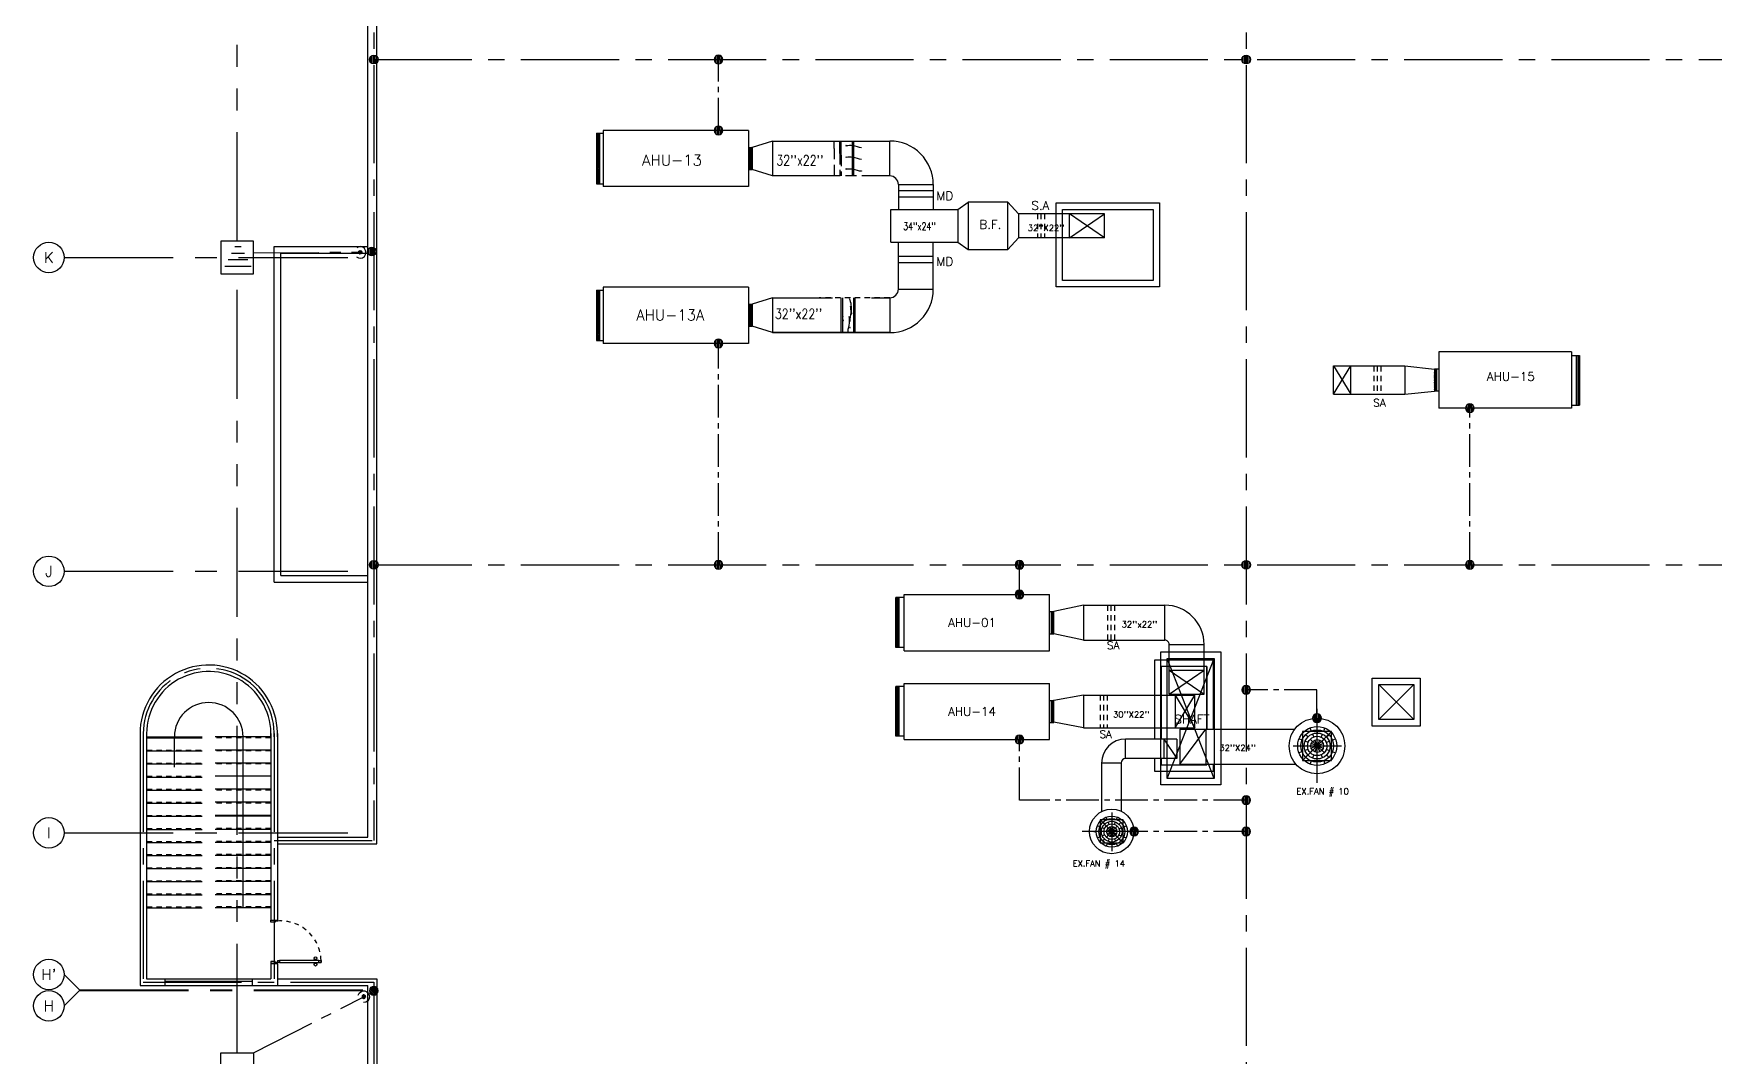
# Model space of a CAD drawing. Extents: x -4542 to -4430, y 158316 to 158395.
# Drawn here: x -4542.07 to -4503.53, y 158349.01 to 158372.47 of the extents above; entities that cross this region are included whole.
import ezdxf
from ezdxf.enums import TextEntityAlignment as Align

# ---------------------------------------------------------------- set-up
doc = ezdxf.new("R2010")
doc.units = 0
doc.header["$MEASUREMENT"] = 0
for name, pattern in [('CENTER2', [1.125, 0.75, -0.125, 0.125, -0.125]), ('CENTERX2', [4, 2.5, -0.5, 0.5, -0.5]), ('HIDDEN', [0.375, 0.25, -0.125]), ('HIDDEN2', [0.1875, 0.125, -0.0625]), ('PHANTOM', [2.5, 1.25, -0.25, 0.25, -0.25, 0.25, -0.25])]:
    doc.linetypes.add(name, pattern=pattern)
doc.layers.get('0').update_dxf_attribs({"linetype": 'CONTINUOUS'})
for name, color, linetype in [('AX', 9, 'CONTINUOUS'), ('AX-CR', 7, 'CONTINUOUS'), ('AX-TXT', 6, 'CONTINUOUS'), ('AXES', 11, 'CENTERX2'), ('DOOR', 9, 'CONTINUOUS'), ('DOOR-NO', 5, 'CONTINUOUS'), ('DUCT', 3, 'CONTINUOUS'), ('EARTHING', 4, 'PHANTOM'), ('EXDUCT', 6, 'CONTINUOUS'), ('L-NING', 4, 'CONTINUOUS'), ('PROJ-L', 11, 'CONTINUOUS'), ('PSUPPLY', 3, 'HIDDEN'), ('RM-NAME', 4, 'CONTINUOUS'), ('ROOF', 7, 'CONTINUOUS'), ('ROOF1', 4, 'CONTINUOUS'), ('SAD', 3, 'CONTINUOUS'), ('SCD', 4, 'CONTINUOUS'), ('SHAFT', 11, 'CONTINUOUS'), ('SHAFTS', 9, 'CONTINUOUS'), ('STR', 5, 'CONTINUOUS'), ('TEXT-AC', 2, 'CONTINUOUS'), ('TEXTN', 2, 'CONTINUOUS'), ('WALL', 2, 'CONTINUOUS'), ('WIN', 5, 'CONTINUOUS')]:
    doc.layers.add(name, color=color, linetype=linetype)
doc.styles.add('ROMANS', font='ROMANS.shx', dxfattribs={"height": 200})
doc.styles.add('SIMPLEX', font='SIMPLEX.SHX', dxfattribs={"width": 0.75})
doc.styles.add('STYLE1', font='romanc.shx', dxfattribs={"height": 200})

# ---------------------------------------------------------------- blocks, each defined once
blk = doc.blocks.new('STL-DR')
at = {"layer": 'DOOR', "color": 0, "linetype": 'ByBlock'}
blk.add_line((0, -150), (0, 0), dxfattribs=at)
at = {"layer": 'DOOR', "linetype": 'ByBlock'}
for p, q in [((50, 0), (0, 0)), ((50, -100), (50, 0)), ((0, -150), (25, -150)), ((25, -150), (25, -100)), ((25, -100), (50, -100)), ((25, -200), (25, -150)), ((75, -150), (25, -150)), ((25, -200), (25, -1100)), ((75, -200), (25, -200)), ((75, -150), (75, -200)), ((75, -1100), (75, -200)), ((950, 0), (1000, 0)), ((950, -100), (950, 0)), ((975, -100), (950, -100)), ((975, -150), (975, -100)), ((1000, -150), (975, -150)), ((1000, 0), (1000, -150)), ((9, -1055), (9, -990)), ((18, -990), (9, -990)), ((18, -1055), (9, -1055)), ((25, -978), (18, -978)), ((18, -978), (18, -1068)), ((18, -1055), (18, -990)), ((25, -1068), (18, -1068)), ((25, -1100), (25, -1150)), ((25, -1100), (75, -1100)), ((75, -1150), (25, -1150)), ((25, -1150), (75, -1150)), ((75, -978), (82, -978)), ((75, -1068), (82, -1068)), ((75, -1100), (75, -1150)), ((82, -978), (82, -1068)), ((82, -1055), (82, -990)), ((82, -990), (91, -990)), ((82, -1055), (91, -1055)), ((91, -1055), (91, -990))]:
    blk.add_line(p, q, dxfattribs=at)
for centre in [(-24, -1023), (124, -1023)]:
    blk.add_circle(centre, 32.4, dxfattribs=at)
at = {"layer": 'DOOR', "linetype": 'HIDDEN', "ltscale": 0.5}
blk.add_arc((50, -223), 928, 271.544, 4.4816, dxfattribs=at)
at = {"layer": 'WALL'}
for p, q in [((0, 0), (0, -150)), ((0, 0), (0, -150)), ((1000, 0), (1000, -150))]:
    blk.add_line(p, q, dxfattribs=at)
blk = doc.blocks.new('AXL')
at = {"layer": 'AX-CR'}
blk.add_circle((-350, 0), 350, dxfattribs=at)
at = {"layer": 'AX-TXT', "style": 'ROMANS'}
blk.add_attdef('AX', text='', height=250, dxfattribs=at).set_placement((-350, 0), align=Align.MIDDLE)
blk = doc.blocks.new('*X22')
at = {"color": 0}
for p, q in [((91.354, 13.254), (91.434, 13.334)), ((91.362, 13.226), (91.462, 13.327)), ((91.369, 13.304), (91.384, 13.32)), ((91.377, 13.206), (91.483, 13.312)), ((91.398, 13.192), (91.497, 13.291)), ((91.426, 13.185), (91.504, 13.263))]:
    blk.add_line(p, q, dxfattribs=at)
blk = doc.blocks.new('SCC')
at = {"layer": 'L-NING'}
blk.add_circle((0, 0), 0.125, dxfattribs=at)
at = {"layer": 'L-NING', "xscale": 1.666666666666667, "yscale": 1.666666666666667, "zscale": 1.666666666666667}
blk.add_blockref('*X22', (-152.382, -22.099), dxfattribs=at)
blk = doc.blocks.new('*X21')
at = {"color": 0}
for p, q in [((91.354, 13.254), (91.434, 13.334)), ((91.362, 13.226), (91.462, 13.327)), ((91.369, 13.304), (91.384, 13.32)), ((91.377, 13.206), (91.483, 13.312)), ((91.398, 13.192), (91.497, 13.291)), ((91.426, 13.185), (91.504, 13.263))]:
    blk.add_line(p, q, dxfattribs=at)

msp = doc.modelspace()

# ---------------------------------------------------------------- hatches: boundary and pattern name
at = {"layer": 'DOOR-NO'}
h = msp.add_hatch(dxfattribs=at)
h.set_pattern_fill('ANSI37', color=256, scale=200, style=0)
h.set_pattern_definition([(45.0000004, (-4894.149565, 158097.960293), (-0.0176776693, 0.0176776696), []), (134.9999996, (-4894.149565, 158097.960293), (-0.0176776693, -0.0176776696), [])])
h.paths.add_polyline_path([(-4529.1601, 158369.0276), (-4529.0951, 158369.0276), (-4529.0951, 158370.1826), (-4529.1601, 158370.1826)])
h = msp.add_hatch(dxfattribs=at)
h.set_pattern_fill('ANSI37', color=256, scale=200, style=0)
h.set_pattern_definition([(45.0000004, (-4894.149565, 158094.364067), (-0.0176776693, 0.0176776696), []), (134.9999996, (-4894.149565, 158094.364067), (-0.0176776693, -0.0176776696), [])])
h.paths.add_polyline_path([(-4529.1601, 158365.4314), (-4529.0951, 158365.4314), (-4529.0951, 158366.5864), (-4529.1601, 158366.5864)])
h = msp.add_hatch(dxfattribs=at)
h.set_pattern_fill('ANSI37', color=11, scale=100, angle=180, style=0)
h.set_pattern_definition([(225, (-4515.446983, 158523.941282), (0.0088388347, -0.0088388348), []), (315, (-4515.446983, 158523.941282), (0.0088388347, 0.0088388348), [])])
h.paths.add_polyline_path([(-4509.9021, 158364.7747), (-4509.9521, 158364.7747), (-4509.9521, 158364.2687), (-4509.9021, 158364.2687)])
h = msp.add_hatch(dxfattribs=at)
h.set_pattern_fill('ANSI37', color=11, scale=100, style=0)
h.set_pattern_definition([(45, (-4513.183404, 158199.53655), (-0.0088388347, 0.0088388348), []), (135, (-4513.183404, 158199.53655), (-0.0088388347, -0.0088388348), [])])
h.paths.add_polyline_path([(-4518.7283, 158358.7032), (-4518.6783, 158358.7032), (-4518.6783, 158359.2092), (-4518.7283, 158359.2092)])
h = msp.add_hatch(dxfattribs=at)
h.set_pattern_fill('ANSI37', color=11, scale=100, style=0)
h.set_pattern_definition([(45, (-4513.183404, 158197.499001), (-0.0088388347, 0.0088388348), []), (135, (-4513.183404, 158197.499001), (-0.0088388347, -0.0088388348), [])])
h.paths.add_polyline_path([(-4518.7283, 158356.6656), (-4518.6783, 158356.6656), (-4518.6783, 158357.1716), (-4518.7283, 158357.1716)])
at = {"layer": 'DUCT', "linetype": 'Continuous'}
h = msp.add_hatch(dxfattribs=at)
h.set_pattern_fill('ANSI37', color=11, scale=100, style=0)
h.set_pattern_definition([(45.0000004, (-4893.109565, 158097.960293), (-0.00883883467, 0.0088388348), []), (134.9999996, (-4893.109565, 158097.960293), (-0.00883883467, -0.0088388348), [])])
h.paths.add_polyline_path([(-4525.6463, 158369.3516), (-4525.5957, 158369.3516), (-4525.5957, 158369.8586), (-4525.6463, 158369.8586)])
h = msp.add_hatch(dxfattribs=at)
h.set_pattern_fill('ANSI37', color=11, scale=100, style=0)
h.set_pattern_definition([(45.0000004, (-4893.109565, 158094.364067), (-0.00883883467, 0.0088388348), []), (134.9999996, (-4893.109565, 158094.364067), (-0.00883883467, -0.0088388348), [])])
h.paths.add_polyline_path([(-4525.6463, 158365.7554), (-4525.5957, 158365.7554), (-4525.5957, 158366.2624), (-4525.6463, 158366.2624)])

# ---------------------------------------------------------------- linework, layer by layer
at = {"layer": 'AXES'}
for p, q in [((-4541.3662, 158367.3344), (-4534.4015, 158367.3344)), ((-4541.3662, 158360.1344), (-4534.4015, 158360.1344)), ((-4541.3662, 158354.1344), (-4534.4015, 158354.1344)), ((-4541.0162, 158350.5344), (-4541.3662, 158350.8844)), ((-4541.0162, 158350.5144), (-4541.3662, 158350.1644)), ((-4541.0162, 158350.5344), (-4534.4015, 158350.5344)), ((-4541.0162, 158350.5144), (-4534.4015, 158350.5144))]:
    msp.add_line(p, q, dxfattribs=at)
at = {"layer": 'DOOR-NO'}
for p, q in [((-4529.1601, 158370.1826), (-4529.1601, 158369.0276)), ((-4529.1601, 158370.1826), (-4529.0065, 158370.1826)), ((-4529.0951, 158370.1826), (-4529.0951, 158369.0276)), ((-4529.0065, 158370.2501), (-4529.0065, 158368.9601)), ((-4529.0065, 158370.2501), (-4529.0065, 158368.9601)), ((-4525.6765, 158370.2501), (-4529.0065, 158370.2501)), ((-4525.6765, 158370.2501), (-4525.6765, 158368.9601)), ((-4529.1601, 158369.0276), (-4529.0065, 158369.0276)), ((-4525.6765, 158368.9601), (-4529.0065, 158368.9601)), ((-4529.1601, 158366.5864), (-4529.1601, 158365.4314)), ((-4529.1601, 158366.5864), (-4529.0065, 158366.5864)), ((-4529.0951, 158366.5864), (-4529.0951, 158365.4314)), ((-4529.0065, 158366.6539), (-4529.0065, 158365.3639)), ((-4529.0065, 158366.6539), (-4529.0065, 158365.3639)), ((-4525.6765, 158366.6539), (-4529.0065, 158366.6539)), ((-4525.6765, 158366.6539), (-4525.6765, 158365.3639)), ((-4529.1601, 158365.4314), (-4529.0065, 158365.4314)), ((-4525.6765, 158365.3639), (-4529.0065, 158365.3639)), ((-4509.8521, 158365.1667), (-4509.8521, 158363.8767)), ((-4506.8121, 158365.1667), (-4509.8521, 158365.1667)), ((-4506.8121, 158365.1667), (-4506.8121, 158363.8767)), ((-4506.8121, 158365.1667), (-4506.8121, 158363.8767)), ((-4506.8121, 158365.0884), (-4506.623, 158365.0884)), ((-4506.6996, 158365.0884), (-4506.6996, 158363.9459)), ((-4506.668, 158365.0884), (-4506.668, 158363.9459)), ((-4506.65, 158365.0884), (-4506.65, 158363.9459)), ((-4506.623, 158365.0884), (-4506.623, 158363.9459)), ((-4506.8121, 158363.8767), (-4509.8521, 158363.8767)), ((-4506.8121, 158363.9459), (-4506.623, 158363.9459)), ((-4522.1083, 158358.3112), (-4522.1083, 158359.6012)), ((-4522.1083, 158359.6012), (-4518.7783, 158359.6012)), ((-4518.7783, 158358.3112), (-4518.7783, 158359.6012)), ((-4522.2974, 158358.3894), (-4522.2974, 158359.5319)), ((-4522.1083, 158359.5319), (-4522.2974, 158359.5319)), ((-4522.2704, 158358.3894), (-4522.2704, 158359.5229)), ((-4522.2524, 158358.3894), (-4522.2524, 158359.5319)), ((-4522.2208, 158358.3894), (-4522.2208, 158359.5319)), ((-4522.1083, 158358.3894), (-4522.2974, 158358.3894)), ((-4522.1083, 158358.3112), (-4518.7783, 158358.3112)), ((-4522.2974, 158356.3519), (-4522.2974, 158357.4944)), ((-4522.1083, 158357.4944), (-4522.2974, 158357.4944)), ((-4522.2704, 158356.3429), (-4522.2704, 158357.4854)), ((-4522.2524, 158356.3519), (-4522.2524, 158357.4944)), ((-4522.2208, 158356.3519), (-4522.2208, 158357.4944)), ((-4522.1083, 158357.5636), (-4518.7783, 158357.5636)), ((-4522.1083, 158356.2736), (-4522.1083, 158357.5636)), ((-4518.7783, 158356.2736), (-4518.7783, 158357.5636)), ((-4522.1083, 158356.3519), (-4522.2974, 158356.3519)), ((-4522.1083, 158356.2736), (-4518.7783, 158356.2736))]:
    msp.add_line(p, q, dxfattribs=at)
at = {"layer": 'DOOR-NO', "color": 3}
for p, q in [((-4509.9521, 158364.7747), (-4509.9521, 158364.2687)), ((-4509.8521, 158364.7747), (-4509.9521, 158364.7747)), ((-4509.9021, 158364.7747), (-4509.9021, 158364.2687)), ((-4509.8521, 158364.2687), (-4509.9521, 158364.2687)), ((-4518.7783, 158359.2092), (-4518.6783, 158359.2092)), ((-4518.7283, 158358.7032), (-4518.7283, 158359.2092)), ((-4518.6783, 158358.7032), (-4518.6783, 158359.2092)), ((-4518.7783, 158358.7032), (-4518.6783, 158358.7032)), ((-4518.7783, 158357.1716), (-4518.6783, 158357.1716)), ((-4518.7283, 158356.6656), (-4518.7283, 158357.1716)), ((-4518.6783, 158356.6656), (-4518.6783, 158357.1716)), ((-4518.7783, 158356.6656), (-4518.6783, 158356.6656))]:
    msp.add_line(p, q, dxfattribs=at)
at = {"layer": 'DUCT'}
for p, q in [((-4525.1299, 158370.0063), (-4525.1299, 158369.2063)), ((-4525.1299, 158370.0063), (-4522.4405, 158370.0063)), ((-4523.7167, 158369.8361), (-4523.7167, 158370.0063)), ((-4523.5836, 158369.7185), (-4523.5836, 158370.0063)), ((-4523.55, 158369.6801), (-4523.55, 158370.0063)), ((-4523.2918, 158369.2063), (-4523.2918, 158370.0063)), ((-4523.2644, 158369.2063), (-4523.2644, 158370.0063)), ((-4522.4405, 158369.2063), (-4522.4405, 158370.0063)), ((-4525.1299, 158369.2063), (-4525.5957, 158369.3516)), ((-4523.7237, 158369.2063), (-4525.1299, 158369.2063)), ((-4522.4405, 158369.2063), (-4522.8292, 158369.2063)), ((-4522.2405, 158369.0063), (-4521.4405, 158369.0063)), ((-4521.4405, 158368.866), (-4522.2405, 158368.866)), ((-4522.4173, 158367.6844), (-4522.4173, 158368.4344)), ((-4522.4173, 158368.4344), (-4520.8819, 158368.4344)), ((-4521.4405, 158368.716), (-4522.2405, 158368.716)), ((-4520.8819, 158368.4344), (-4520.6379, 158368.6028)), ((-4520.6379, 158368.6028), (-4520.6379, 158367.5164)), ((-4519.7316, 158367.5164), (-4519.7316, 158368.6028)), ((-4519.4876, 158368.3344), (-4519.7316, 158368.6028)), ((-4518.3159, 158368.3344), (-4519.4876, 158368.3344)), ((-4517.5159, 158368.3344), (-4518.3159, 158368.3344)), ((-4518.3159, 158367.7844), (-4518.3159, 158368.3344)), ((-4517.5159, 158367.7844), (-4518.3159, 158368.3344)), ((-4518.3159, 158367.7844), (-4517.5159, 158368.3344)), ((-4517.5159, 158367.7844), (-4517.5159, 158368.3344)), ((-4522.4173, 158367.6844), (-4520.8819, 158367.6844)), ((-4520.8819, 158367.6844), (-4520.6379, 158367.5164)), ((-4519.7316, 158367.5164), (-4519.4876, 158367.7844)), ((-4518.3159, 158367.7844), (-4519.4876, 158367.7844)), ((-4517.5159, 158367.7844), (-4518.3159, 158367.7844)), ((-4521.4405, 158367.3593), (-4522.2405, 158367.3593)), ((-4520.6379, 158367.5164), (-4519.7316, 158367.5164)), ((-4521.4405, 158367.2093), (-4522.2405, 158367.2093)), ((-4522.2405, 158366.6101), (-4521.4405, 158366.6101)), ((-4525.1299, 158366.4101), (-4525.1299, 158365.6101)), ((-4525.1299, 158366.4101), (-4523.7527, 158366.4101)), ((-4525.1299, 158366.4101), (-4523.7527, 158366.4101)), ((-4523.5515, 158365.6101), (-4523.5515, 158366.4101)), ((-4523.5178, 158365.6101), (-4523.5178, 158366.4101)), ((-4523.2596, 158365.6101), (-4523.2596, 158366.4101)), ((-4523.2323, 158365.6101), (-4523.2323, 158366.4101)), ((-4522.8583, 158366.4101), (-4522.4405, 158366.4101)), ((-4522.8583, 158366.4101), (-4522.4405, 158366.4101)), ((-4525.1299, 158365.6101), (-4525.5957, 158365.7554)), ((-4522.4405, 158365.6101), (-4525.1299, 158365.6101)), ((-4525.1299, 158365.6101), (-4522.4405, 158365.6101)), ((-4510.6329, 158364.8467), (-4510.6329, 158364.1967)), ((-4510.6329, 158364.8467), (-4509.9521, 158364.7747)), ((-4510.6329, 158364.1967), (-4509.9521, 158364.2687)), ((-4517.9973, 158359.3562), (-4518.6783, 158359.2092)), ((-4517.9973, 158359.3562), (-4517.9973, 158358.5562)), ((-4516.132, 158358.5562), (-4516.132, 158359.3562)), ((-4517.9973, 158358.5562), (-4518.6783, 158358.7032)), ((-4516.032, 158358.4562), (-4515.232, 158358.4562)), ((-4516.032, 158357.864), (-4515.232, 158357.864)), ((-4517.9973, 158357.2936), (-4518.6783, 158357.1716)), ((-4517.9973, 158357.2936), (-4517.9973, 158356.5436)), ((-4517.9973, 158357.2936), (-4515.4436, 158357.2936)), ((-4516.032, 158357.314), (-4515.232, 158357.314)), ((-4515.8936, 158356.5436), (-4515.4436, 158357.2936)), ((-4515.8936, 158357.2936), (-4515.4436, 158356.5436)), ((-4517.9973, 158356.5436), (-4518.6783, 158356.6716)), ((-4517.9973, 158356.5436), (-4515.4436, 158356.5436)), ((-4515.7918, 158355.7119), (-4515.1918, 158356.5119)), ((-4517.0316, 158355.8365), (-4517.0316, 158356.2865)), ((-4517.5816, 158355.7365), (-4517.5816, 158354.6213)), ((-4517.1316, 158355.7365), (-4517.5816, 158355.7365)), ((-4517.1316, 158355.7365), (-4517.1316, 158354.6285))]:
    msp.add_line(p, q, dxfattribs=at)
at = {"layer": 'DUCT', "color": 3, "linetype": 'Continuous'}
for p, q in [((-4525.6765, 158369.8586), (-4525.5957, 158369.8586)), ((-4525.6463, 158369.8586), (-4525.6463, 158369.3516)), ((-4525.5957, 158369.8586), (-4525.5957, 158369.3516)), ((-4525.6765, 158369.3516), (-4525.5957, 158369.3516)), ((-4525.6765, 158366.2624), (-4525.5957, 158366.2624)), ((-4525.6463, 158366.2624), (-4525.6463, 158365.7554)), ((-4525.5957, 158366.2624), (-4525.5957, 158365.7554)), ((-4525.6765, 158365.7554), (-4525.5957, 158365.7554))]:
    msp.add_line(p, q, dxfattribs=at)
at = {"layer": 'DUCT', "linetype": 'HIDDEN'}
for p, q in [((-4523.7167, 158369.8361), (-4523.7167, 158369.2063)), ((-4523.5836, 158369.7185), (-4523.5836, 158369.2063)), ((-4523.55, 158369.6801), (-4523.55, 158369.2063)), ((-4522.8292, 158369.2063), (-4523.7237, 158369.2063))]:
    msp.add_line(p, q, dxfattribs=at)
at = {"layer": 'DUCT', "linetype": 'HIDDEN2'}
msp.add_line((-4522.4405, 158366.4101), (-4524.061, 158366.4101), dxfattribs=at)
at = {"layer": 'DUCT', "linetype": 'Continuous'}
msp.add_line((-4522.4405, 158366.4101), (-4522.4405, 158365.6101), dxfattribs=at)
at = {"layer": 'DUCT', "color": 2}
msp.add_line((-4512.2651, 158364.8467), (-4511.8651, 158364.1967), dxfattribs=at)
at = {"layer": 'DUCT', "linetype": 'ByBlock'}
for p, q in [((-4512.2651, 158364.1967), (-4512.2651, 158364.8467)), ((-4512.2651, 158364.8467), (-4510.6329, 158364.8467)), ((-4511.8651, 158364.1967), (-4511.8651, 158364.8467)), ((-4512.2651, 158364.1967), (-4510.6329, 158364.1967))]:
    msp.add_line(p, q, dxfattribs=at)
at = {"layer": 'DUCT', "color": 2, "linetype": 'ByBlock'}
msp.add_line((-4512.2651, 158364.1967), (-4511.8651, 158364.8467), dxfattribs=at)
at = {"layer": 'DUCT', "color": 11}
for p, q in [((-4512.6446, 158356.9799), (-4512.6446, 158355.2782)), ((-4512.7757, 158356.4734), (-4512.8033, 158356.5431)), ((-4512.6393, 158356.4993), (-4512.6393, 158356.4243)), ((-4512.4912, 158356.4685), (-4512.4612, 158356.5373)), ((-4513.1913, 158356.1272), (-4512.083, 158356.1272)), ((-4512.9866, 158356.2609), (-4513.0567, 158356.2875)), ((-4512.9746, 158356.4572), (-4512.9746, 158355.7972)), ((-4512.3146, 158356.4572), (-4512.9746, 158356.4572)), ((-4512.3146, 158356.4572), (-4512.9746, 158355.7972)), ((-4512.8463, 158356.2077), (-4512.9165, 158356.2343)), ((-4512.8523, 158356.3344), (-4512.9063, 158356.3864)), ((-4512.6393, 158356.1292), (-4512.7983, 158356.2823)), ((-4512.6393, 158356.1292), (-4512.7983, 158355.976)), ((-4512.6393, 158356.1292), (-4512.7762, 158356.1811)), ((-4512.6393, 158356.1292), (-4512.7762, 158356.0772)), ((-4512.7204, 158356.3339), (-4512.7481, 158356.4037)), ((-4512.6393, 158356.1292), (-4512.6928, 158356.2642)), ((-4512.6393, 158356.1292), (-4512.6928, 158355.9941)), ((-4512.641, 158356.1292), (-4512.4821, 158356.2823)), ((-4512.641, 158356.1292), (-4512.5041, 158356.1811)), ((-4512.641, 158356.1292), (-4512.4821, 158355.976)), ((-4512.641, 158356.1292), (-4512.5041, 158356.0772)), ((-4512.6393, 158356.1292), (-4512.5812, 158356.2623)), ((-4512.6393, 158356.1292), (-4512.5812, 158355.996)), ((-4512.5512, 158356.3311), (-4512.5212, 158356.3998)), ((-4512.434, 158356.2077), (-4512.3639, 158356.2343)), ((-4512.4281, 158356.3344), (-4512.3741, 158356.3864)), ((-4512.3146, 158355.7972), (-4512.3146, 158356.4572)), ((-4512.2938, 158356.2609), (-4512.2236, 158356.2875)), ((-4512.9866, 158355.9974), (-4513.0567, 158355.9708)), ((-4512.9746, 158355.7972), (-4512.3146, 158355.7972)), ((-4512.8463, 158356.0506), (-4512.9165, 158356.024)), ((-4512.8523, 158355.924), (-4512.9063, 158355.8719)), ((-4512.7757, 158355.7849), (-4512.8033, 158355.7152)), ((-4512.7204, 158355.9244), (-4512.7481, 158355.8547)), ((-4512.6393, 158355.7591), (-4512.6393, 158355.8341)), ((-4512.5512, 158355.9273), (-4512.5212, 158355.8586)), ((-4512.4912, 158355.7898), (-4512.4612, 158355.7211)), ((-4512.434, 158356.0506), (-4512.3639, 158356.024)), ((-4512.4281, 158355.924), (-4512.3741, 158355.8719)), ((-4512.2938, 158355.9974), (-4512.2236, 158355.9708)), ((-4512.6393, 158355.6139), (-4512.6393, 158355.6841)), ((-4517.3492, 158354.603), (-4517.3492, 158353.7164)), ((-4516.667, 158354.1657), (-4518.0284, 158354.1657)), ((-4517.7598, 158354.1615), (-4517.7037, 158354.1615)), ((-4517.623, 158354.2705), (-4517.6788, 158354.2926)), ((-4517.6437, 158354.1615), (-4517.5837, 158354.1615)), ((-4517.0852, 158353.9017), (-4517.6132, 158354.4297)), ((-4517.0852, 158354.4297), (-4517.6132, 158354.4297)), ((-4517.6132, 158354.4297), (-4517.6132, 158353.9017)), ((-4517.5114, 158354.2263), (-4517.5672, 158354.2484)), ((-4517.5118, 158354.3318), (-4517.5534, 158354.375)), ((-4517.453, 158354.4393), (-4517.4743, 158354.4954)), ((-4517.3476, 158354.1615), (-4517.4702, 158354.2886)), ((-4517.3476, 158354.1628), (-4517.4702, 158354.0356)), ((-4517.3476, 158354.1615), (-4517.4557, 158354.2042)), ((-4517.3476, 158354.1615), (-4517.4541, 158354.115)), ((-4517.4105, 158354.3271), (-4517.4317, 158354.3832)), ((-4517.3476, 158354.1615), (-4517.3892, 158354.271)), ((-4517.3476, 158354.1628), (-4517.3892, 158354.0533)), ((-4517.3476, 158354.1615), (-4517.2251, 158354.2886)), ((-4517.3476, 158354.1615), (-4517.3061, 158354.271)), ((-4517.3476, 158354.1615), (-4517.2396, 158354.2042)), ((-4517.3476, 158354.1628), (-4517.2251, 158354.0356)), ((-4517.3476, 158354.1628), (-4517.3061, 158354.0533)), ((-4517.3476, 158354.1615), (-4517.2411, 158354.115)), ((-4517.2848, 158354.3271), (-4517.2635, 158354.3832)), ((-4517.2422, 158354.4393), (-4517.2209, 158354.4954)), ((-4517.1838, 158354.2263), (-4517.128, 158354.2484)), ((-4517.1835, 158354.3318), (-4517.1418, 158354.375)), ((-4517.0515, 158354.1615), (-4517.1115, 158354.1615)), ((-4517.0852, 158353.9017), (-4517.0852, 158354.4297)), ((-4517.0722, 158354.2705), (-4517.0165, 158354.2926)), ((-4517.6191, 158354.0429), (-4517.6741, 158354.0189)), ((-4517.6132, 158353.9017), (-4517.0852, 158353.9017)), ((-4517.5091, 158354.0909), (-4517.5641, 158354.0669)), ((-4517.5118, 158353.9924), (-4517.5534, 158353.9492)), ((-4517.453, 158353.885), (-4517.4743, 158353.8289)), ((-4517.4105, 158353.9972), (-4517.4317, 158353.9411)), ((-4517.2848, 158353.9972), (-4517.2635, 158353.9411)), ((-4517.2422, 158353.885), (-4517.2209, 158353.8289)), ((-4517.1861, 158354.0909), (-4517.1311, 158354.0669)), ((-4517.1835, 158353.9924), (-4517.1418, 158353.9492)), ((-4517.0762, 158354.0429), (-4517.0212, 158354.0189))]:
    msp.add_line(p, q, dxfattribs=at)
at = {"layer": 'DUCT'}
for centre, major_axis, start_param, end_param in [((-4522.4405, 158369.0063), (0.7071, 0.7071), 5.4977871, 7.0685835), ((-4523.4444, 158369.9022), (0.00332, 0.00332), 5.4977871, 8.6393798), ((-4523.4444, 158369.9022), (0.00332, 0.00332), 2.3561945, 5.4977871), ((-4523.4444, 158369.6353), (0.00332, 0.00332), 5.4977871, 8.6393798), ((-4523.4444, 158369.6353), (0.00332, 0.00332), 2.3561945, 5.4977871), ((-4523.0876, 158369.8579), (0.00166, 0.00166), 5.4977871, 8.6393798), ((-4523.0876, 158369.8579), (-0.00166, 0.00166), 0.7853982, 3.9269908), ((-4523.0876, 158369.591), (0.00166, 0.00166), 5.4977871, 8.6393798), ((-4523.0876, 158369.591), (-0.00166, 0.00166), 0.7853982, 3.9269908), ((-4523.4444, 158369.364), (0.00332, 0.00332), 5.4977871, 8.6393798), ((-4523.4444, 158369.364), (0.00332, 0.00332), 2.3561945, 5.4977871), ((-4523.0876, 158369.3197), (0.00166, 0.00166), 5.4977871, 8.6393798), ((-4523.0876, 158369.3197), (-0.00166, 0.00166), 0.7853982, 3.9269908), ((-4522.4405, 158369.0063), (0.1414, 0.1414), 5.4977871, 7.0685835), ((-4522.4405, 158366.6101), (-0.1414, 0.1414), 2.3561945, 3.9269908), ((-4523.5086, 158365.9847), (0.00332, 0.00332), 0.8518673, 3.99346), ((-4523.5086, 158365.9847), (-0.00332, 0.00332), 2.4226637, 5.5642563), ((-4523.5034, 158365.8953), (0.00332, 0.00332), 1.0790467, 4.2206393), ((-4523.5034, 158365.8953), (-0.00332, 0.00332), 2.649843, 5.7914356), ((-4523.3567, 158365.8657), (-0.00166, 0.00166), -0.6797452, 2.4618474), ((-4523.3567, 158365.8657), (-0.00166, 0.00166), 2.4618474, 5.6034401), ((-4523.3502, 158365.7223), (-0.00332, 0.00332), -0.6797452, 2.4618474), ((-4523.3502, 158365.7223), (0.00332, 0.00332), 4.0326438, 7.1742364), ((-4523.3136, 158366.0439), (0.00166, 0.00166), 1.0790467, 4.2206393), ((-4523.3136, 158366.0439), (0.00166, 0.00166), 4.2206393, 7.362232), ((-4523.5292, 158365.6257), (0.00166, 0.00166), 0.8518673, 3.99346), ((-4523.5292, 158365.6257), (0.00166, 0.00166), 3.99346, 7.1350526), ((-4516.132, 158358.4562), (0.6364, 0.6364), 5.4977871, 7.0685835), ((-4516.132, 158358.4562), (0.0707, 0.0707), 5.4977871, 7.0685835), ((-4512.6446, 158356.1272), (0.452, 0.452), 5.497787143774703, 11.78097245095429), ((-4517.0316, 158355.7365), (0.3889, 0.3889), 0.7853982, 2.3561945), ((-4517.0316, 158355.7365), (0.0707, 0.0707), 0.7853982, 2.3561945), ((-4517.3492, 158354.1657), (-0.3616, 0.3616), 3.9269908, 10.2101761)]:
    msp.add_ellipse(centre, major_axis=major_axis, ratio=1, start_param=start_param, end_param=end_param, dxfattribs=at)
at = {"layer": 'DUCT', "linetype": 'Continuous'}
msp.add_ellipse((-4522.4405, 158366.6101), major_axis=(-0.7071, 0.7071), ratio=1, start_param=2.3561945, end_param=3.9269908, dxfattribs=at)
at = {"layer": 'DUCT', "color": 11}
for centre, major_axis, start_param, end_param in [((-4512.6393, 158356.1272), (0.3162, 0.3162), 5.497787143775905, 11.78097245095549), ((-4512.6393, 158356.1272), (0.2631, 0.2631), 5.497787143774553, 11.78097245095414), ((-4512.6393, 158356.1272), (0.2101, 0.2101), 5.497787143758643, 11.78097245093823), ((-4512.6393, 158356.1272), (-0.1571, 0.1571), 3.9269908, 10.2101761), ((-4512.6393, 158356.1272), (-0.104, 0.104), 3.9269908, 10.2101761), ((-4517.3492, 158354.1615), (-0.2529, 0.2529), 3.9269908, 10.2101761), ((-4517.3492, 158354.1615), (-0.2105, 0.2105), 3.9269908, 10.2101761), ((-4517.3492, 158354.1615), (-0.1681, 0.1681), 3.9269908, 10.2101761), ((-4517.3492, 158354.1615), (-0.1257, 0.1257), 3.9269908, 10.2101761), ((-4517.3492, 158354.1615), (-0.0832, 0.0832), 3.9269908, 10.2101761)]:
    msp.add_ellipse(centre, major_axis=major_axis, ratio=1, start_param=start_param, end_param=end_param, dxfattribs=at)
at = {"layer": 'DUCT'}
for points in [[(-4523.44, 158369.9036), (-4523.3892, 158369.9078), (-4523.2697, 158369.9175), (-4523.1565, 158369.8576), (-4523.0868, 158369.8579), (-4523.0853, 158369.8579)], [(-4523.44, 158369.6367), (-4523.3892, 158369.6408), (-4523.2697, 158369.6506), (-4523.1565, 158369.5907), (-4523.0868, 158369.591), (-4523.0853, 158369.591)], [(-4523.44, 158369.3654), (-4523.3892, 158369.3696), (-4523.2697, 158369.3793), (-4523.1565, 158369.3194), (-4523.0868, 158369.3197), (-4523.0853, 158369.3197)], [(-4523.3717, 158366.3944), (-4523.3531, 158366.347), (-4523.3092, 158366.2354), (-4523.3338, 158366.1098), (-4523.3133, 158366.0431), (-4523.3129, 158366.0416)], [(-4523.3484, 158366.2209), (-4523.3389, 158366.1709), (-4523.3166, 158366.0531), (-4523.3642, 158365.9342), (-4523.3566, 158365.865), (-4523.3564, 158365.8634)], [(-4523.3779, 158365.9803), (-4523.3704, 158365.9299), (-4523.3527, 158365.8113), (-4523.405, 158365.6945), (-4523.4001, 158365.6249), (-4523.4, 158365.6234)]]:
    msp.add_open_spline(points, degree=3, knots=[0, 0, 0, 0, 150.9086659, 355.1624766, 359.8616954, 359.8616954, 359.8616954, 359.8616954], dxfattribs=at)
at = {"layer": 'EARTHING', "ltscale": 2}
for points in [[(-4537.4015, 158367.7094), (-4537.4015, 158384.1094)], [(-4537.4015, 158349.0894), (-4537.4015, 158366.9594)]]:
    msp.add_lwpolyline(points, dxfattribs=at)
at = {"layer": 'EXDUCT', "linetype": 'ByBlock'}
for p, q in [((-4515.7918, 158356.5119), (-4513.1551, 158356.5119)), ((-4515.7918, 158356.5119), (-4515.7918, 158355.7119)), ((-4515.1918, 158356.5119), (-4515.1918, 158355.7119)), ((-4515.8555, 158356.2865), (-4517.0316, 158356.2865)), ((-4516.1555, 158356.2865), (-4516.1555, 158355.8365)), ((-4516.1555, 158356.2865), (-4515.8555, 158355.8365)), ((-4515.8555, 158356.2865), (-4515.8555, 158355.8365)), ((-4515.8555, 158355.8365), (-4517.0316, 158355.8365)), ((-4515.7918, 158355.7119), (-4513.1307, 158355.7119))]:
    msp.add_line(p, q, dxfattribs=at)
at = {"layer": 'L-NING', "linetype": 'CENTER2', "ltscale": 3}
for p, q in [((-4534.2693, 158381.8736), (-4534.2693, 158353.9594)), ((-4514.2693, 158381.8736), (-4514.2693, 158322.7644)), ((-4534.2693, 158371.8736), (-4501.8515, 158371.8736)), ((-4534.2693, 158360.2844), (-4459.9357, 158360.2844)), ((-4539.5515, 158356.41), (-4539.5515, 158350.7094)), ((-4536.5515, 158356.41), (-4536.5515, 158350.7094)), ((-4536.5515, 158353.9594), (-4534.2693, 158353.9594)), ((-4539.5515, 158350.7094), (-4534.2693, 158350.7094)), ((-4534.2693, 158350.7094), (-4534.2693, 158322.7644))]:
    msp.add_line(p, q, dxfattribs=at)
at = {"layer": 'L-NING', "linetype": 'CENTER2'}
for p, q in [((-4526.3655, 158370.2501), (-4526.3655, 158371.8736)), ((-4526.3655, 158360.2844), (-4526.3655, 158365.3639)), ((-4509.1399, 158360.2844), (-4509.1399, 158363.8767)), ((-4519.467, 158359.6012), (-4519.467, 158360.2844)), ((-4512.6446, 158357.4148), (-4514.2693, 158357.4148)), ((-4512.6446, 158356.7664), (-4512.6446, 158357.4148)), ((-4519.467, 158354.8849), (-4519.467, 158356.2736)), ((-4514.2693, 158354.8849), (-4519.467, 158354.8849)), ((-4514.2693, 158354.1657), (-4516.8378, 158354.1657))]:
    msp.add_line(p, q, dxfattribs=at)
at = {"layer": 'L-NING', "linetype": 'Continuous'}
for p, q in [((-4537.1543, 158367.2775), (-4537.6043, 158367.2775)), ((-4537.2293, 158367.4275), (-4537.5293, 158367.4275)), ((-4537.3043, 158367.5775), (-4537.4543, 158367.5775)), ((-4537.0793, 158367.1275), (-4537.6793, 158367.1275))]:
    msp.add_line(p, q, dxfattribs=at)
at = {"layer": 'L-NING', "linetype": 'CENTER2', "ltscale": 2}
for p, q in [((-4537.0265, 158367.4446), (-4534.582, 158367.4562)), ((-4537.0265, 158349.0894), (-4534.4979, 158350.3706))]:
    msp.add_line(p, q, dxfattribs=at)
at = {"layer": 'L-NING', "linetype": 'Continuous'}
for points in [[(-4537.0265, 158366.9594), (-4537.0265, 158367.7094), (-4537.7765, 158367.7094), (-4537.7765, 158366.9594)], [(-4537.0265, 158349.0894), (-4537.0265, 158348.3394), (-4537.7765, 158348.3394), (-4537.7765, 158349.0894)]]:
    msp.add_lwpolyline(points, close=True, dxfattribs=at)
at = {"layer": 'L-NING', "color": 1, "linetype": 'CENTER2', "ltscale": 3}
msp.add_arc((-4538.0515, 158356.41), 1.5, 357.25838, 180, dxfattribs=at)
at = {"layer": 'L-NING'}
msp.add_ellipse((-4534.58, 158367.4514), major_axis=(0.0952, 0.0934), ratio=1, start_param=-3.031545, end_param=1.4282019, dxfattribs=at)
msp.add_ellipse((-4534.58, 158367.4514), major_axis=(-0.028, 0.0285), ratio=1, dxfattribs=at)
at = {"layer": 'L-NING', "extrusion": (0, 0, -1)}
msp.add_ellipse((-4534.4984, 158350.3758), major_axis=(0.1315, -0.0218), ratio=1, start_param=-3.031545, end_param=1.4282019, dxfattribs=at)
msp.add_ellipse((-4534.4984, 158350.3758), major_axis=(-0.0065, -0.0395), ratio=1, dxfattribs=at)
at = {"layer": 'PROJ-L'}
for p, q in [((-4536.5515, 158367.5844), (-4534.4015, 158367.5844)), ((-4536.5515, 158359.8856), (-4536.5515, 158367.5844)), ((-4536.4015, 158367.4344), (-4534.4015, 158367.4344)), ((-4536.4015, 158360.0356), (-4536.4015, 158367.4344)), ((-4536.4015, 158360.0356), (-4534.4015, 158360.0356)), ((-4536.5515, 158359.8856), (-4534.4015, 158359.8856))]:
    msp.add_line(p, q, dxfattribs=at)
at = {"layer": 'PSUPPLY', "linetype": 'Continuous'}
for p, q in [((-4517.9973, 158359.3562), (-4516.132, 158359.3562)), ((-4517.9973, 158358.5562), (-4516.132, 158358.5562))]:
    msp.add_line(p, q, dxfattribs=at)
at = {"layer": 'PSUPPLY', "color": 3, "linetype": 'Continuous'}
for p, q in [((-4515.8936, 158357.2936), (-4515.8936, 158356.5436)), ((-4515.4436, 158356.5436), (-4515.4436, 158357.2936))]:
    msp.add_line(p, q, dxfattribs=at)
at = {"layer": 'ROOF', "color": 0, "linetype": 'Continuous'}
for p, q in [((-4534.4015, 158354.0344), (-4534.4015, 158381.9844)), ((-4534.2015, 158353.8844), (-4534.2015, 158381.7844)), ((-4534.2015, 158350.7844), (-4534.2015, 158344.7644)), ((-4534.4015, 158322.6644), (-4534.4015, 158350.6344))]:
    msp.add_line(p, q, dxfattribs=at)
at = {"layer": 'ROOF'}
for p, q in [((-4536.4765, 158354.0344), (-4534.4015, 158354.0344)), ((-4536.4765, 158353.8844), (-4534.2015, 158353.8844)), ((-4536.4765, 158350.7844), (-4534.2015, 158350.7844)), ((-4536.4765, 158350.6344), (-4534.4015, 158350.6344))]:
    msp.add_line(p, q, dxfattribs=at)
at = {"layer": 'ROOF1'}
for p, q in [((-4516.3668, 158358.097), (-4516.3668, 158356.2865)), ((-4515.0168, 158358.097), (-4516.3668, 158358.097)), ((-4515.0168, 158356.5119), (-4515.0168, 158358.097)), ((-4516.2168, 158357.947), (-4516.2168, 158356.2865)), ((-4515.1668, 158357.947), (-4516.2168, 158357.947)), ((-4515.1668, 158356.5119), (-4515.1668, 158357.947)), ((-4516.3668, 158355.8365), (-4516.3668, 158355.547)), ((-4516.2168, 158355.8365), (-4516.2168, 158355.697)), ((-4516.2168, 158355.697), (-4515.1668, 158355.697)), ((-4515.1668, 158355.697), (-4515.1668, 158355.7119)), ((-4515.0168, 158355.547), (-4515.0168, 158355.7119)), ((-4516.3668, 158355.547), (-4515.0168, 158355.547))]:
    msp.add_line(p, q, dxfattribs=at)
at = {"layer": 'SAD', "linetype": 'Continuous', "ltscale": 100}
for p, q in [((-4525.1299, 158370.0063), (-4525.5957, 158369.8586)), ((-4525.1299, 158366.4101), (-4525.5957, 158366.2624))]:
    msp.add_line(p, q, dxfattribs=at)
at = {"layer": 'SAD'}
for p, q in [((-4522.2405, 158369.0063), (-4522.2405, 158368.4344)), ((-4521.4405, 158369.0063), (-4521.4405, 158368.4344)), ((-4520.8819, 158368.4344), (-4520.8819, 158367.6844)), ((-4519.7316, 158368.6028), (-4520.6379, 158368.6028)), ((-4519.4876, 158368.3344), (-4519.4876, 158367.7844)), ((-4522.2405, 158366.6101), (-4522.2405, 158367.6844)), ((-4521.4405, 158366.6101), (-4521.4405, 158367.6844)), ((-4516.032, 158357.314), (-4516.032, 158358.4562)), ((-4515.232, 158357.314), (-4515.232, 158358.4562))]:
    msp.add_line(p, q, dxfattribs=at)
at = {"layer": 'SAD', "color": 2, "linetype": 'HIDDEN2'}
for p, q in [((-4519.0539, 158368.3344), (-4519.0539, 158367.7844)), ((-4518.9765, 158368.3344), (-4518.9765, 158367.7844)), ((-4518.8936, 158368.3344), (-4518.8936, 158367.7844)), ((-4511.3418, 158364.8467), (-4511.3418, 158364.1967)), ((-4511.2644, 158364.8467), (-4511.2644, 158364.1967)), ((-4511.1815, 158364.8467), (-4511.1815, 158364.1967)), ((-4517.4455, 158359.3562), (-4517.4455, 158358.5562)), ((-4517.3681, 158359.3562), (-4517.3681, 158358.5562)), ((-4517.2851, 158359.3562), (-4517.2851, 158358.5562)), ((-4517.6188, 158357.2936), (-4517.6188, 158356.5436)), ((-4517.5414, 158357.2936), (-4517.5414, 158356.5436)), ((-4517.4585, 158357.2936), (-4517.4585, 158356.5436))]:
    msp.add_line(p, q, dxfattribs=at)
at = {"layer": 'SAD', "color": 2}
for p, q in [((-4516.032, 158357.314), (-4515.232, 158357.864)), ((-4516.032, 158357.864), (-4515.232, 158357.314))]:
    msp.add_line(p, q, dxfattribs=at)
at = {"layer": 'SHAFTS', "color": 7}
for p, q in [((-4518.6265, 158368.5844), (-4516.2515, 158368.5844)), ((-4518.6265, 158366.6594), (-4518.6265, 158368.5844)), ((-4516.2515, 158368.5844), (-4516.2515, 158367.1782)), ((-4516.2515, 158367.1782), (-4516.2515, 158366.6594)), ((-4516.2515, 158366.6594), (-4518.6265, 158366.6594))]:
    msp.add_line(p, q, dxfattribs=at)
at = {"layer": 'SHAFTS', "color": 97, "linetype": 'Continuous'}
for p, q in [((-4515.0015, 158355.3844), (-4516.0765, 158358.1344)), ((-4516.0765, 158355.3844), (-4515.0015, 158358.1344)), ((-4510.4265, 158357.5344), (-4511.2265, 158356.7344)), ((-4511.2265, 158357.5344), (-4510.4265, 158356.7344))]:
    msp.add_line(p, q, dxfattribs=at)
at = {"layer": 'SHAFTS', "linetype": 'Continuous'}
for p, q in [((-4515.0015, 158355.3844), (-4516.0765, 158358.1344)), ((-4516.0765, 158355.3844), (-4515.0015, 158358.1344))]:
    msp.add_line(p, q, dxfattribs=at)
at = {"layer": 'SHAFTS', "color": 7}
for points in [[(-4518.4765, 158368.4344), (-4516.4015, 158368.4344), (-4516.4015, 158366.8094), (-4518.4765, 158366.8094)], [(-4516.2265, 158358.2844), (-4514.8515, 158358.2844), (-4514.8515, 158355.2344), (-4516.2265, 158355.2344)], [(-4516.0765, 158358.1344), (-4515.0015, 158358.1344), (-4515.0015, 158355.3844), (-4516.0765, 158355.3844)], [(-4511.3765, 158357.6844), (-4510.2765, 158357.6844), (-4510.2765, 158356.5844), (-4511.3765, 158356.5844)], [(-4511.2265, 158357.5344), (-4510.4265, 158357.5344), (-4510.4265, 158356.7344), (-4511.2265, 158356.7344)]]:
    msp.add_lwpolyline(points, close=True, dxfattribs=at)
at = {"layer": 'STR', "linetype": 'HIDDEN2'}
for p, q in [((-4539.4765, 158356.3346), (-4538.2015, 158356.3346)), ((-4539.4765, 158356.3146), (-4538.2015, 158356.3146)), ((-4536.6265, 158356.3146), (-4537.9015, 158356.3146)), ((-4539.4765, 158356.0346), (-4538.2015, 158356.0346)), ((-4539.4765, 158355.7346), (-4538.2015, 158355.7346)), ((-4536.6265, 158356.0146), (-4537.9015, 158356.0146)), ((-4536.6265, 158355.7146), (-4537.9015, 158355.7146)), ((-4539.4765, 158355.4346), (-4538.2015, 158355.4346)), ((-4539.4765, 158355.4146), (-4538.2015, 158355.4146)), ((-4539.4765, 158355.1346), (-4538.2015, 158355.1346)), ((-4536.6265, 158355.1146), (-4537.9015, 158355.1146)), ((-4539.4765, 158354.8346), (-4538.2015, 158354.8346)), ((-4536.6265, 158354.8146), (-4537.9015, 158354.8146)), ((-4539.4765, 158354.5346), (-4538.2015, 158354.5346)), ((-4539.4765, 158354.2346), (-4538.2015, 158354.2346)), ((-4536.6265, 158354.2346), (-4537.9015, 158354.2346)), ((-4539.4765, 158353.9346), (-4538.2015, 158353.9346)), ((-4536.6265, 158353.9346), (-4537.9015, 158353.9346)), ((-4539.4765, 158353.6346), (-4538.2015, 158353.6346)), ((-4536.6265, 158353.6346), (-4537.9015, 158353.6346)), ((-4539.4765, 158353.3346), (-4538.2015, 158353.3346)), ((-4539.4765, 158353.0346), (-4538.2015, 158353.0346)), ((-4536.6265, 158353.3346), (-4537.9015, 158353.3346)), ((-4536.6265, 158353.0346), (-4537.9015, 158353.0346)), ((-4539.4765, 158352.7346), (-4538.2015, 158352.7346)), ((-4536.6265, 158352.7346), (-4537.9015, 158352.7346)), ((-4539.4765, 158352.4346), (-4538.2015, 158352.4346)), ((-4536.6265, 158352.4346), (-4537.9015, 158352.4346))]:
    msp.add_line(p, q, dxfattribs=at)
at = {"layer": 'STR'}
for p, q in [((-4539.4765, 158356.3346), (-4538.2015, 158356.3346)), ((-4539.4765, 158356.3146), (-4538.2015, 158356.3146)), ((-4538.839, 158355.6415), (-4538.839, 158356.3371)), ((-4536.6265, 158356.3346), (-4537.9015, 158356.3346)), ((-4537.264, 158352.4146), (-4537.264, 158356.3371)), ((-4539.4765, 158356.0146), (-4538.2015, 158356.0146)), ((-4539.4765, 158355.7146), (-4538.2015, 158355.7146)), ((-4536.6265, 158356.0346), (-4537.9015, 158356.0346)), ((-4536.6265, 158355.7346), (-4537.9015, 158355.7346)), ((-4539.4765, 158355.4146), (-4538.2015, 158355.4146)), ((-4536.6265, 158355.4346), (-4537.9015, 158355.4346)), ((-4539.4765, 158355.1146), (-4538.2015, 158355.1146)), ((-4536.6265, 158355.1346), (-4537.9015, 158355.1346)), ((-4539.4765, 158354.8146), (-4538.2015, 158354.8146)), ((-4536.6265, 158354.8346), (-4537.9015, 158354.8346)), ((-4539.4765, 158354.5146), (-4538.2015, 158354.5146)), ((-4539.4765, 158354.2146), (-4538.2015, 158354.2146)), ((-4536.6265, 158354.5346), (-4537.9015, 158354.5346)), ((-4536.6265, 158354.5146), (-4537.9015, 158354.5146)), ((-4536.6265, 158354.2146), (-4537.9015, 158354.2146)), ((-4539.4765, 158353.9146), (-4538.2015, 158353.9146)), ((-4536.6265, 158353.9146), (-4537.9015, 158353.9146)), ((-4539.4765, 158353.6146), (-4538.2015, 158353.6146)), ((-4536.6265, 158353.6146), (-4537.9015, 158353.6146)), ((-4539.4765, 158353.3146), (-4538.2015, 158353.3146)), ((-4539.4765, 158353.0146), (-4538.2015, 158353.0146)), ((-4536.6265, 158353.3146), (-4537.9015, 158353.3146)), ((-4536.6265, 158353.0146), (-4537.9015, 158353.0146)), ((-4539.4765, 158352.7146), (-4538.2015, 158352.7146)), ((-4536.6265, 158352.7146), (-4537.9015, 158352.7146)), ((-4539.4765, 158352.4146), (-4538.2015, 158352.4146)), ((-4536.6265, 158352.4146), (-4537.9015, 158352.4146))]:
    msp.add_line(p, q, dxfattribs=at)
msp.add_arc((-4538.0515, 158356.3371), 0.7875, 0, 180, dxfattribs=at)
at = {"layer": 'WALL'}
for p, q in [((-4515.1668, 158357.947), (-4515.1668, 158356.5119)), ((-4515.1668, 158356.5119), (-4515.1668, 158357.947)), ((-4539.6265, 158356.41), (-4539.6265, 158350.6344)), ((-4539.4765, 158356.41), (-4539.4765, 158350.7844)), ((-4536.6265, 158356.41), (-4536.6265, 158352.1344)), ((-4536.4765, 158356.41), (-4536.4765, 158352.1344)), ((-4515.5168, 158355.697), (-4515.1668, 158355.697)), ((-4515.5168, 158355.697), (-4515.1668, 158355.697)), ((-4515.1668, 158355.697), (-4515.1668, 158355.7119)), ((-4515.1668, 158355.7119), (-4515.1668, 158355.697)), ((-4536.6265, 158351.1344), (-4536.6265, 158350.7844)), ((-4536.4765, 158351.1344), (-4536.4765, 158350.6344)), ((-4539.4765, 158350.7844), (-4539.0515, 158350.7844)), ((-4539.0515, 158350.6344), (-4539.0515, 158350.7844)), ((-4537.0515, 158350.7844), (-4536.6265, 158350.7844)), ((-4537.0515, 158350.6344), (-4537.0515, 158350.7844)), ((-4539.6265, 158350.6344), (-4539.0515, 158350.6344)), ((-4537.0515, 158350.6344), (-4536.4765, 158350.6344))]:
    msp.add_line(p, q, dxfattribs=at)
for radius, start, end in [(1.575, 357.25838, 180), (1.425, 356.96954, 180.00002)]:
    msp.add_arc((-4538.0515, 158356.41), radius, start, end, dxfattribs=at)
at = {"layer": 'WIN'}
for p, q in [((-4539.0515, 158350.7844), (-4537.0515, 158350.7844)), ((-4539.0515, 158350.7344), (-4537.0515, 158350.7344)), ((-4539.0515, 158350.6344), (-4537.0515, 158350.6344))]:
    msp.add_line(p, q, dxfattribs=at)

# ---------------------------------------------------------------- block references
at = {"layer": 'AX', "yscale": 0.0009999999892897904, "zscale": 0.001}
for p, xscale, values in [((-4541.3662, 158367.3344), 0.001000000047497451, {'AX': 'K'}), ((-4541.3662, 158360.1344), 0.001000000047497451, {'AX': 'J'}), ((-4541.3662, 158354.1344), 0.001000000047497451, {'AX': 'I'}), ((-4541.3662, 158350.8844), 0.001000000003841706, {'AX': "H'"}), ((-4541.3662, 158350.1644), 0.001000000003841706, {'AX': 'H'})]:
    msp.add_blockref('AXL', p, dxfattribs=dict(at, xscale=xscale)).add_auto_attribs(values)
at = {"layer": 'DOOR', "color": 1, "xscale": 0.0009999999892897904, "yscale": 0.0009999999892897904, "zscale": 0.001, "rotation": 90}
msp.add_blockref('STL-DR', (-4536.6265, 158351.1344), dxfattribs=at)
at = {"layer": 'L-NING', "linetype": 'CENTER2', "yscale": 0.7999999999883585, "zscale": 0.7999999999999999}
for p, xscale, rotation in [((-4534.2693, 158371.8736), 0.8000000000001819, 44.46478725311415), ((-4526.3655, 158371.8736), -0.8000000000001819, 135.5352127468859), ((-4514.2693, 158371.8736), 0.8000000000001819, 44.46478725311415), ((-4526.3655, 158370.2501), -0.8000000000001819, 135.5352127468859), ((-4534.3136, 158367.4707), 0.8000000000001819, 44.46478725311415), ((-4526.3655, 158365.3639), -0.8000000000001819, 135.5352127468859), ((-4509.1399, 158363.8767), -0.8000000000001819, 135.5352127468859), ((-4534.2693, 158360.2844), 0.8000000000001819, 44.46478725311415), ((-4526.3655, 158360.2844), -0.8000000000001819, 135.5352127468859), ((-4519.467, 158360.2844), -0.8000000000001819, 135.5352127468859), ((-4514.2693, 158360.2844), 0.8000000000001819, 44.46478725311415), ((-4509.1399, 158360.2844), -0.8000000000001819, 135.5352127468859), ((-4519.467, 158359.6012), -0.8000000000001819, 135.5352127468859), ((-4514.2693, 158357.4148), -0.8000000000001819, 135.5352127468859), ((-4512.6446, 158356.7664), -0.8000000000001819, 135.5352127468859), ((-4519.467, 158356.2736), -0.8000000000001819, 135.5352127468859), ((-4514.2693, 158354.8849), -0.8000000000001819, 135.5352127468859), ((-4516.8378, 158354.1657), -0.8000000000001819, 135.5352127468859), ((-4514.2693, 158354.1657), -0.8000000000001819, 135.5352127468859), ((-4534.2693, 158350.513), -0.8000000000001819, 170.6025730191017)]:
    msp.add_blockref('SCC', p, dxfattribs=dict(at, xscale=xscale, rotation=rotation))
at = {"layer": 'L-NING', "yscale": 0.5333333333255723, "zscale": 0.5333333333333333}
for p, xscale, rotation in [((-4485.886, 158359.9244), -0.53333333333561, 359.4647872529068), ((-4498.968, 158384.513), 0.53333333333561, 215.6025730193089)]:
    msp.add_blockref('*X21', p, dxfattribs=dict(at, xscale=xscale, rotation=rotation))

# ---------------------------------------------------------------- texts
at = {"layer": 'RM-NAME', "style": 'ROMANS', "width": 1}
for s, height, p in [('AHU-13', 0.25, (-4527.4304, 158369.5661)), ('AHU-13A', 0.25, (-4527.4697, 158366.0149)), ('AHU-15', 0.2, (-4508.2, 158364.6041)), ('AHU-01', 0.2, (-4520.5516, 158358.9573)), ('AHU-14', 0.2, (-4520.5516, 158356.9197))]:
    msp.add_text(s, height=height, dxfattribs=at).set_placement(p, align=Align.MIDDLE)
at = {"layer": 'RM-NAME', "style": 'ROMANS', "width": 0.8}
for p in [(-4525.039, 158369.4479), (-4525.071, 158365.9277)]:
    msp.add_text("32''x22''", height=0.23, dxfattribs=at).set_placement(p)
at = {"layer": 'SAD', "color": 2}
for s, height, style, width, p in [('MD', 0.2, 'STYLE1', 1, (-4521.3691, 158368.6494)), ('S.A', 0.2, 'STYLE1', 1, (-4519.1922, 158368.4272)), ("34''x24''", 0.17, 'SIMPLEX', 0.75, (-4522.1289, 158367.9643)), ('B.F.', 0.2, 'STYLE1', 1, (-4520.3853, 158367.9915)), ('MD', 0.2, 'STYLE1', 1, (-4521.3691, 158367.141))]:
    msp.add_text(s, height=height, dxfattribs=dict(at, style=style, width=width)).set_placement(p)
at = {"layer": 'SCD', "style": 'ROMANS', "width": 1}
for s, p in [(" 32''x22''", (-4517.219, 158358.8475)), ("30''X22''", (-4517.3205, 158356.7802)), ("32''X24''", (-4514.882, 158356.0152)), ('EX.FAN # 10', (-4513.1156, 158355.0174)), ('EX.FAN # 14', (-4518.2457, 158353.3629))]:
    msp.add_text(s, height=0.14, dxfattribs=at).set_placement(p)
at = {"layer": 'SHAFT', "style": 'ROMANS'}
msp.add_text('SHAFT', height=0.2, dxfattribs=at).set_placement((-4515.5115, 158356.7416), align=Align.MIDDLE)
at = {"layer": 'TEXT-AC', "style": 'ROMANS', "width": 1}
for p in [(-4511.3549, 158363.913), (-4517.4586, 158358.3475), (-4517.6319, 158356.3099)]:
    msp.add_text('SA', height=0.175, dxfattribs=at).set_placement(p)
at = {"layer": 'TEXTN', "style": 'ROMANS', "width": 1}
msp.add_text(" 32''X22''", height=0.14, dxfattribs=at).set_placement((-4519.3702, 158367.9426))

doc.saveas('drawing.dxf')
